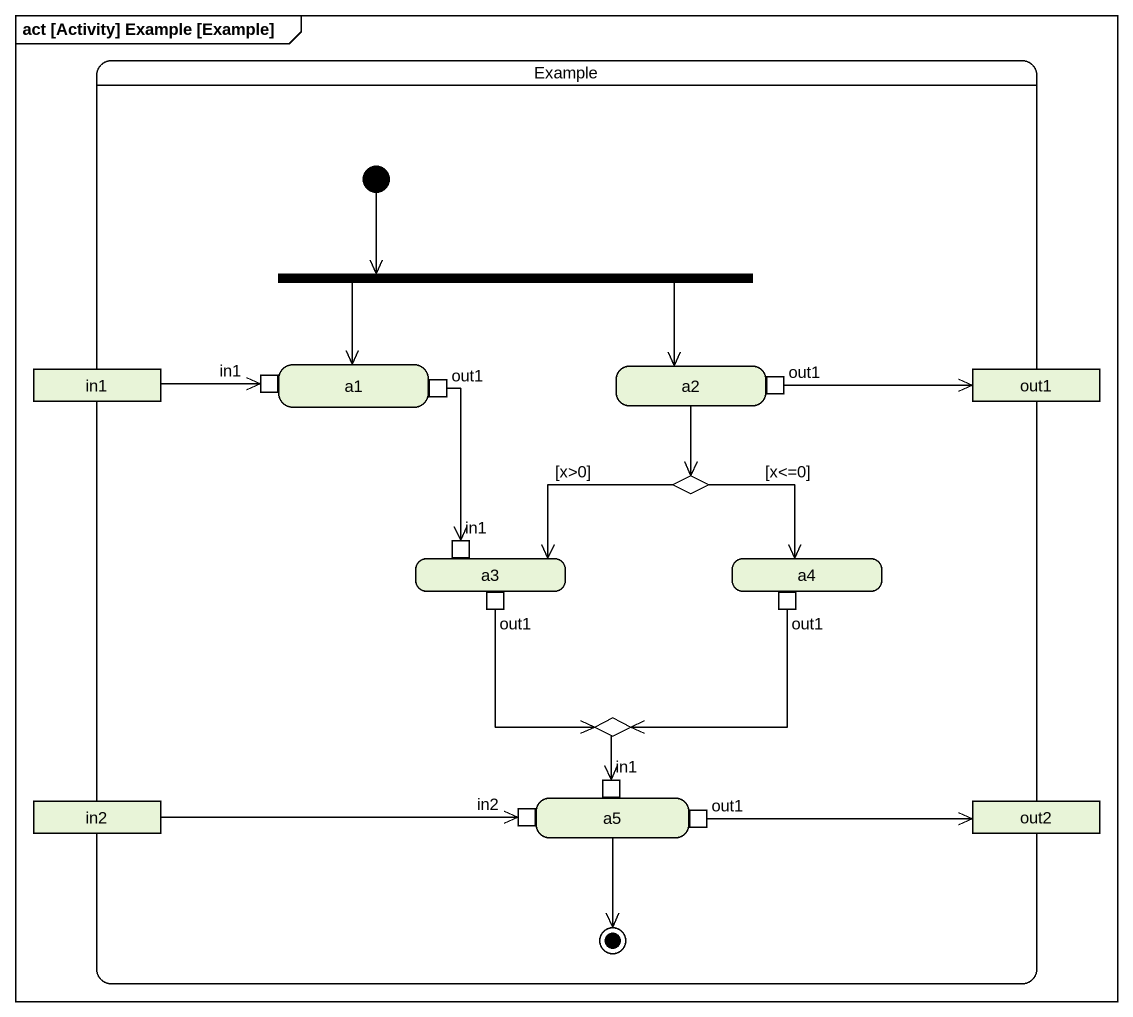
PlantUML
@startuml
mainframe act [Activity] Example [Example]
hide empty description
state Example {
  state fork1 <<fork>>
  state in1 <<object>>
  state a1 {
    state "in1" as in1_2 <<inputPin>>
    state out1 <<outputPin>>
  }
  state a2 {
    state "out1" as out1_2 <<outputPin>>
  }
  state "out1" as out1_3 <<object>>
  state choice1 <<choice>>
  state a3 {
    state "in1" as in1_3 <<inputPin>>
    state "out1" as out1_4 <<outputPin>>
  }
  state a4 {
    state "out1" as out1_5 <<outputPin>>
  }
  state choice2 <<choice>>
  state in2 <<object>>
  state a5 {
    state "in2" as in2_2 <<inputPin>>
    state "in1" as in1_4 <<inputPin>>
    state "out1" as out1_6 <<outputPin>>
  }
  state out2 <<object>>
  [*] --> fork1
  a5 --> [*]
}
fork1 --> a1
fork1 --> a2
in1 -right-> in1_2
out1 --> in1_3
a2 --> choice1
out1_2 -right-> out1_3
choice1 -left-> a3 : [x>0]
choice1 --> a4 : [x<=0]
out1_4 --> choice2
out1_5 --> choice2
choice2 --> in1_4
in2 -right-> in2_2
out1_6 -right-> out2
@enduml
